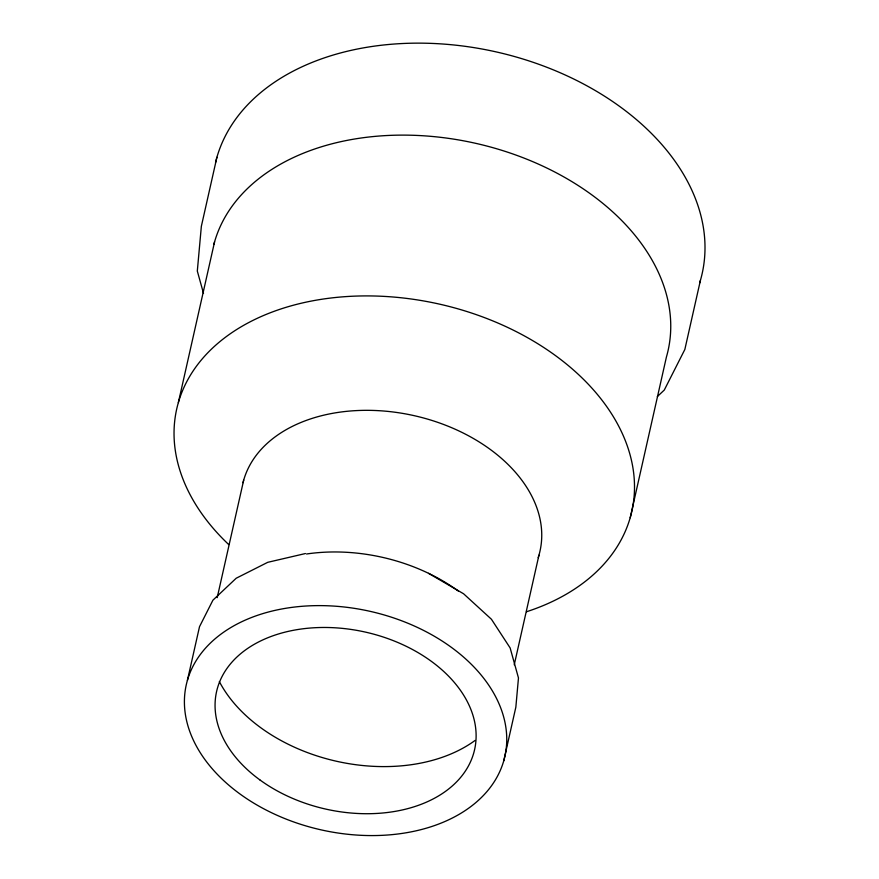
<?xml version="1.0" encoding="UTF-8"?>
<svg xmlns="http://www.w3.org/2000/svg" width="879" height="879" viewBox="0 0 879 879"><rect width="100%" height="100%" fill="white"/><g stroke="black" fill="none" stroke-linecap="round" stroke-linejoin="round"><path stroke-width="1.32" d="M216.904 157.297L201.357 226.277L197.314 271.062L203.51 293.377M178.349 402.593L214.586 241.802M187.414 680.346L199.511 626.694L212.916 600.192L236.198 578.228L267.743 562.318L305.431 553.539M217.201 597.665L243.703 480.088M514.248 664.777L538.937 555.22M503.744 760.84A163.274 111.974 12.7 0 0 293.344 607.191A163.274 111.974 12.7 0 0 239.659 793.748A163.274 111.974 12.7 0 0 503.744 760.84L515.841 707.199L518.467 677.951L510.139 647.944L491.427 619.245L463.596 593.786L428.545 573.328M630.199 517.742L666.436 356.951A233.243 159.967 12.7 0 0 482.989 145.057A233.243 159.967 12.7 0 0 213.872 244.395M700.387 280.511L684.84 349.479L664.282 390.045L657.349 396.561M243 482.703A152.386 104.513 12.7 0 1 420.151 417.096A152.386 104.513 12.7 0 1 538.179 557.693M228.76 544.595A233.243 159.967 12.7 0 1 263.876 315.363A233.243 159.967 12.7 0 1 593.303 389.694A233.243 159.967 12.7 0 1 526.466 611.762M215.52 162.527A249.581 171.163 12.7 0 1 504.161 53.795A249.581 171.163 12.7 0 1 699.629 283.016M475.078 740.448A152.386 104.513 12.7 0 1 219.343 681.577M306.551 553.99A152.386 104.513 12.7 0 1 458.256 591.007M259.799 779.838A132.235 90.691 12.7 0 0 473.682 753.193A132.235 90.691 12.7 0 0 303.266 628.749A132.235 90.691 12.7 0 0 259.799 779.838"/></g></svg>
